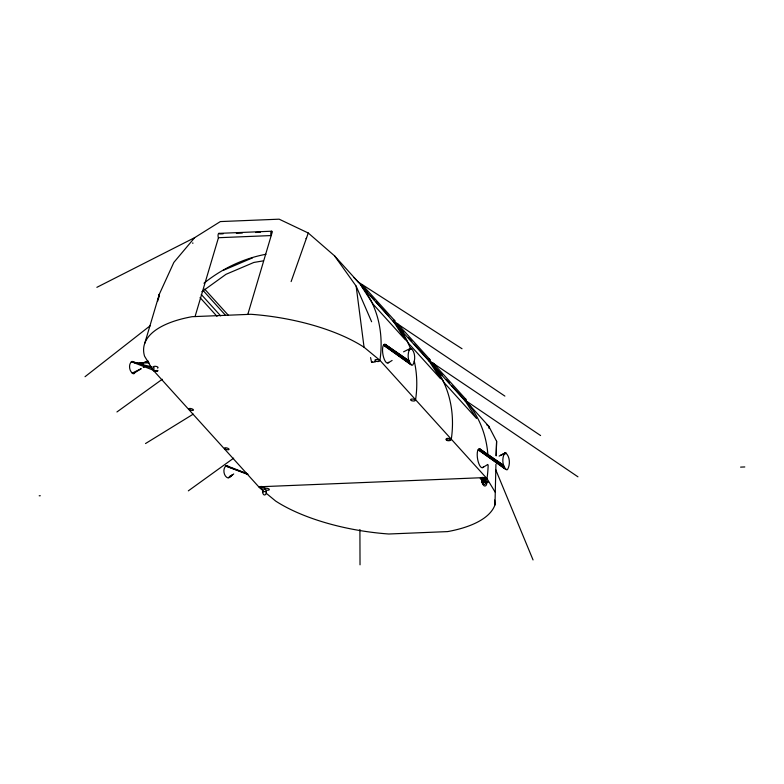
<?xml version="1.0" encoding="UTF-8"?>
<svg xmlns="http://www.w3.org/2000/svg" width="784" height="784" viewBox="0 0 784 784"><rect width="100%" height="100%" fill="white"/><g stroke="black" fill="none" stroke-linecap="round" stroke-linejoin="round"><path stroke-width="1.18" d="M266.295 493.332L275.635 501.045A123.823 48.775 8.3 0 0 388.786 534.002L447.595 531.601A123.823 48.775 8.3 0 0 494.969 504.896L495.939 464.275M496.184 455.818L496.605 441.314L488.834 426.339L465.333 400.369A123.823 102.724 -42.1 0 1 487.942 455.533M496.105 455.592L496.605 441.314M158.417 298.88L159.348 294.157L173.852 262.415L194.657 237.66L220.343 221.578L279.153 219.177L308.269 233.015L334.533 255.839L358.278 282.083L462.021 348.733M485.923 481.837C486.56 478.818 479.965 478.936 481.729 481.964M192.815 242.844L192.825 243.442M157.672 301.183L159.348 294.157L144.726 343.392M195.049 316.569L218.462 237.719A2.46 0.97 87.7 0 1 218.217 234.249A2.46 0.97 87.7 0 1 219.579 233.946L223.175 233.799M247.803 314.413L272.332 231.79A2.46 0.97 87.7 0 0 270.97 232.093A2.46 0.97 87.7 0 0 271.215 235.563L218.462 237.719M291.119 281.593L308.269 233.015M135.877 371.636L133.868 373.762C129.184 372.645 127.87 363.766 132.075 361.375L152.704 368.431M230.231 475.888L228.232 478.024C223.538 476.907 222.225 468.019 226.429 465.637L246.842 473.536M262.65 490.314L262.562 492.136M266.246 492.46L266.266 491.127M306.005 238.64L306.573 238.013M410.061 348.429C407.102 353.182 407.435 361.689 412.002 365.246L412.786 365.001C415.745 360.248 415.402 351.732 410.845 348.174L403.584 351.83M504.739 453.044C501.78 457.797 502.113 466.313 506.68 469.861L507.464 469.616C510.423 464.863 510.09 456.347 505.523 452.799L500.427 455.318M264.747 488.226L264.816 488.138A2.372 0.804 15.5 0 0 262.228 486.57A2.372 0.804 15.5 0 0 260.425 487.285L260.611 487.432A2.372 0.804 15.5 0 0 263.15 489.098A2.372 0.804 15.5 0 0 264.786 488.246M374.928 361.463C378.613 361.404 368.892 363.188 372.714 361.875M229.026 477.701L233.72 473.948M85.025 376.712L150.45 325.527M201.919 291.687L226.017 274.302L253.869 262.444L263.444 260.837M116.934 411.963L162.278 379.25M188.336 490.853L233.681 458.14M260.611 487.432L260.817 487.295A2.372 0.804 15.5 0 1 264.443 488.001M145.52 443.548L193.236 414.148M387.982 362.982L392.098 360.464M408.582 350.399L411.669 348.517M482.67 467.597L487.815 464.451M503.259 455.014L506.346 453.132M133.006 373.674L141.247 368.725M143.305 367.49L146.392 365.638M499.143 456.112L505.523 452.799M96.863 287.336L194.657 237.66M132.143 373.155L140.777 368.892M223.714 270.147L252.526 257.877M141.453 363.482L148.196 361.022M138.866 363.453L148.362 361.747M154.801 370.44C150.028 371.391 161.533 371.381 156.604 370.44M218.844 233.377L271.607 231.221M236.366 233.26L242.364 233.015M255.555 232.476L260.347 232.28M39.2 495.782L40.268 495.743M258.74 486.805L485.992 477.534M740.596 467.117L744.8 466.95M135.818 362.874L149.146 362.923M484.414 478.152L484.982 478.26A2.372 1.049 0.8 0 1 485.188 480.014A2.372 1.049 0.8 0 1 481.464 479.377L481.219 479.289A2.372 1.049 0.8 0 1 481.239 477.613A2.372 1.049 0.8 0 1 484.865 478.103L484.943 478.26M139.248 363.933L152.008 366.853M247.852 474.065L225.625 465.961L247.734 474.457M131.271 361.698L154.487 370.626M227.291 465.725L228.967 467.127M394.94 322.155L504.886 396.096M540.597 435.551L429.642 360.934A123.823 102.724 -42.1 0 1 451.3 439.207M465.333 400.369L577.955 476.829M385.963 344.901L409.013 360.826L385.052 344.333L409.63 362.629L384.199 344.392L410.365 364.021L383.484 345.097L411.169 364.913M480.651 449.526L503.7 465.451L479.73 448.948L504.318 467.244L478.887 449.016L505.053 468.636L478.162 449.712L505.856 469.528M486.874 424.948L488.834 426.339L488.991 428.329M263.493 491.019L259.759 487.932L152.704 369.646L144.57 356.22A123.823 48.775 8.3 0 1 192.1 316.687L250.909 314.286A123.823 48.775 8.3 0 1 364.06 347.243L379.936 360.346L486.991 478.642L495.125 492.068M362.286 284.817L394.793 320.734M397.37 323.586L429.877 359.503M433.376 363.364L465.882 399.291M393.225 320.372A1.509 1.254 -42.1 0 0 392.892 320.568L405.455 339.933L373.135 304.212L361.934 286.964A1.509 1.254 -42.1 0 0 362.502 285.062A1.509 1.254 -42.1 0 0 360.601 284.886L362.218 286.67M364.638 289.345L367.059 292.02M370.283 295.588L374.321 300.047M375.938 301.83L388.854 316.109M428.309 359.141A1.509 1.254 -42.1 0 1 429.348 361.444L397.018 325.723A1.509 1.254 -42.1 0 0 397.586 323.821A1.509 1.254 -42.1 0 0 395.685 323.655L403.76 332.573M408.601 337.924L411.825 341.491M414.246 344.166L427.976 359.327L440.539 378.692L408.219 342.98L395.685 323.655M465.382 398.88A1.509 1.254 -42.1 0 1 465.353 401.222L433.033 365.511A1.509 1.254 -42.1 0 0 433.591 363.609A1.509 1.254 -42.1 0 0 431.69 363.433L442.186 375.036M446.223 379.495L449.448 383.062M451.868 385.738L463.981 399.115L476.545 418.48L444.224 382.768L431.69 363.433M204.634 289.071L228.369 315.295M203.076 290.472L225.175 314.894M201.253 294.451L220.627 315.864M200.047 297.597L217.001 316.324M133.799 361.983L134.603 362.874M334.533 255.839L356.142 286.111L371.626 321.754M360.601 284.886L394.254 322.675A1.509 1.254 -42.1 0 0 393.588 320.264M495.635 469.498L533.051 559.943M481.474 479.377L481.405 479.102A2.372 1.049 0.8 0 1 484.424 478.152M370.567 357.582L371.587 362.316M356.142 286.111L364.06 347.243M494.596 500.065L494.969 504.896M359.915 529.504L360.023 564.823M354.045 277.712A123.823 102.724 -42.1 0 1 379.936 360.346M203.967 283.23A123.823 102.724 -42.1 0 1 265.962 254.271M393.931 321.479A123.823 102.724 -42.1 0 1 410.404 348.429M414.275 361.14A123.823 102.724 -42.1 0 1 415.589 399.752M447.076 439.912A2.381 0.941 8.3 0 1 446.655 438.53A2.381 0.941 8.3 0 1 449.967 438.766A2.381 0.941 8.3 0 1 450.388 440.147M449.947 440.265A2.381 0.941 8.3 0 1 448.203 440.236M154.232 367.853A2.381 0.941 8.3 0 1 153.821 366.471A2.381 0.941 8.3 0 1 157.123 366.706A2.381 0.941 8.3 0 1 157.545 368.088M488.148 465.206A123.823 102.724 -42.1 0 1 486.991 478.642M483.385 466.901A9.526 3.244 80.5 0 1 477.358 457.327A9.526 3.244 80.5 0 1 481.582 450.692M483.542 481.876A2.381 0.941 8.3 0 1 484.649 480.808A2.381 0.941 8.3 0 1 487.726 481.523A2.381 0.941 8.3 0 1 487.158 482.719M375.036 359.915A2.381 0.941 8.3 0 1 378.662 359.983A2.381 0.941 8.3 0 1 378.643 361.483A2.381 0.941 8.3 0 1 375.026 360.64M157.751 370.42A2.372 0.804 15.5 0 1 154.624 370.538M154.095 370.303A2.372 0.804 15.5 0 1 154.076 368.98M388.697 362.277A9.526 3.244 80.5 0 1 382.68 352.702A9.526 3.244 80.5 0 1 386.894 346.077M463.981 399.115A1.509 1.254 -42.1 0 1 464.687 398.821M481.739 481.905C484.884 489.618 489.422 477.358 481.739 481.905M482.454 483.414C485.59 491.127 490.137 478.867 482.454 483.414M262.513 492.195C264.345 499.976 270.166 488.667 262.513 492.195M232.544 474.673L229.712 476.966L232.564 474.712M482.082 479.2A2.381 0.941 8.3 0 0 486.041 479.279A2.381 0.941 8.3 0 0 483.189 477.76A2.381 0.941 8.3 0 0 482.082 479.2M265.541 489.814A2.381 0.941 8.3 0 0 269.324 489.657A2.381 0.941 8.3 0 0 266.09 488.256A2.381 0.941 8.3 0 0 265.541 489.814M447.047 440.5A2.372 1.049 0.8 0 0 450.859 439.873A2.372 1.049 0.8 0 0 447.635 438.717A2.372 1.049 0.8 0 0 447.047 440.5M225.39 449.085A2.372 0.804 15.5 0 0 229.055 449.428A2.372 0.804 15.5 0 0 225.9 447.782A2.372 0.804 15.5 0 0 225.39 449.085M189.806 409.767A2.372 0.804 15.5 0 0 193.472 410.11A2.372 0.804 15.5 0 0 190.316 408.464A2.372 0.804 15.5 0 0 189.806 409.767M411.492 400.595A2.381 0.941 8.3 0 0 415.275 400.438A2.381 0.941 8.3 0 0 412.041 399.036A2.381 0.941 8.3 0 0 411.492 400.595"/></g></svg>
